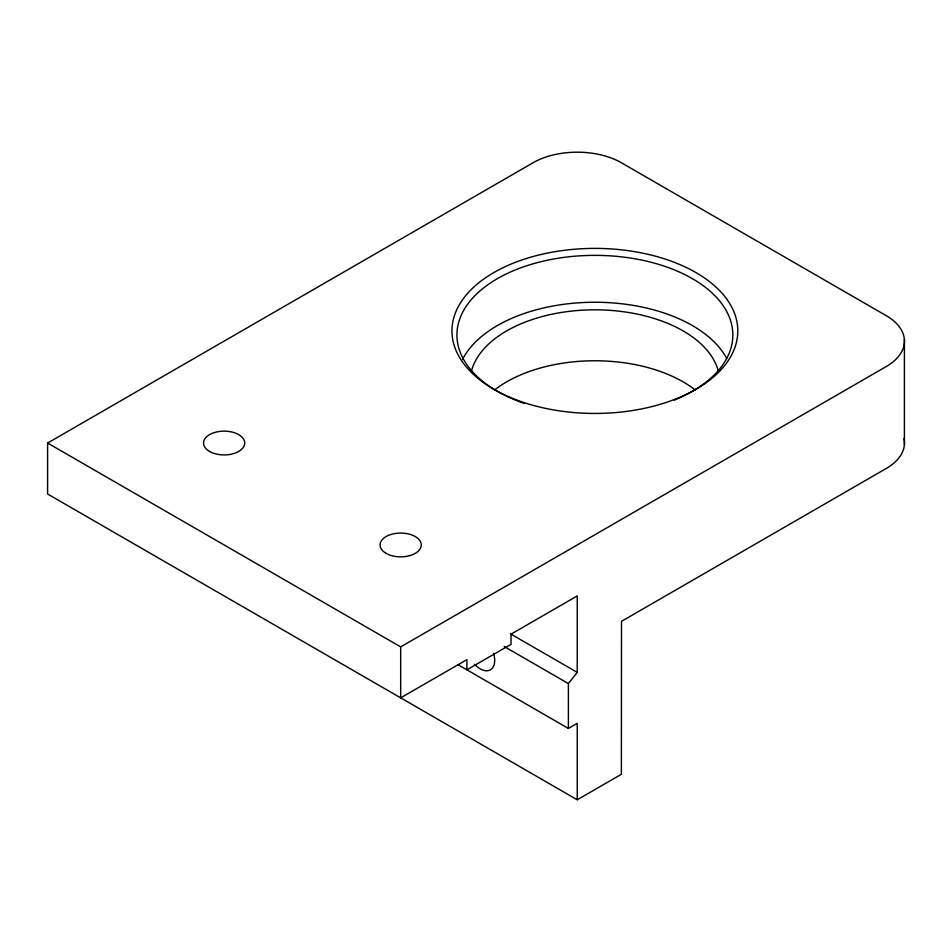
<?xml version="1.0" encoding="UTF-8"?>
<svg xmlns="http://www.w3.org/2000/svg" width="952" height="952" viewBox="0 0 952 952"><rect width="100%" height="100%" fill="white"/><g stroke="black" fill="none" stroke-linecap="round" stroke-linejoin="round"><path stroke-width="1.43" d="M577.221 799.775L577.221 723.33L568.392 728.435L568.392 683.584L577.221 672.374L577.221 595.928L511.022 634.151L511.022 644.337L466.885 669.827L466.885 659.629L400.685 697.852L400.685 646.884L886.169 366.591A62.416 36.033 0 0 0 886.169 315.636L621.358 162.744A62.416 36.033 0 0 0 533.084 162.744L47.6 443.037L47.6 494.005L577.221 799.775L621.358 774.297L621.513 621.323L886.169 468.527A62.416 36.033 0 0 0 903.972 438.586M510.462 633.83L577.221 672.374M504.203 646.515L568.392 683.584M457.9 664.639L568.392 728.435M47.6 443.037L400.685 646.884M904.4 339.626L904.4 444.524M504.846 395.33A137.945 79.635 0 0 1 494.409 280.423A137.945 79.635 0 0 1 693.711 279.436A137.945 79.635 0 0 1 686.689 394.437M685.511 395.032A137.945 79.635 0 0 1 674.361 400.09M523.981 403.315A137.945 79.635 0 0 1 512.212 398.757M510.962 398.198A137.945 79.635 0 0 1 506.047 395.925M462.529 359.451A137.945 79.635 0 0 1 593.893 302.248A137.945 79.635 0 0 1 726.662 358.357M494.433 390.046A124.831 72.078 0 0 1 695.317 390.046M471.395 371.316A124.831 72.078 0 0 1 595.19 309.817A124.831 72.078 0 0 1 718.451 371.673M493.588 653.322A20.599 11.888 60 0 1 490.423 669.827A20.599 11.888 60 0 1 474.548 664.306M516.579 399.959A142.931 82.526 0 0 0 737.586 335.544A142.931 82.526 0 0 0 530.466 257.254A142.931 82.526 0 0 0 516.579 399.959M386.119 553.374A20.599 11.888 0 0 0 420.582 548.043A20.599 11.888 0 0 0 395.354 533.477A20.599 11.888 0 0 0 386.119 553.374M209.571 451.45A20.599 11.888 0 0 0 244.033 446.119A20.599 11.888 0 0 0 218.805 431.553A20.599 11.888 0 0 0 209.571 451.45"/></g></svg>
